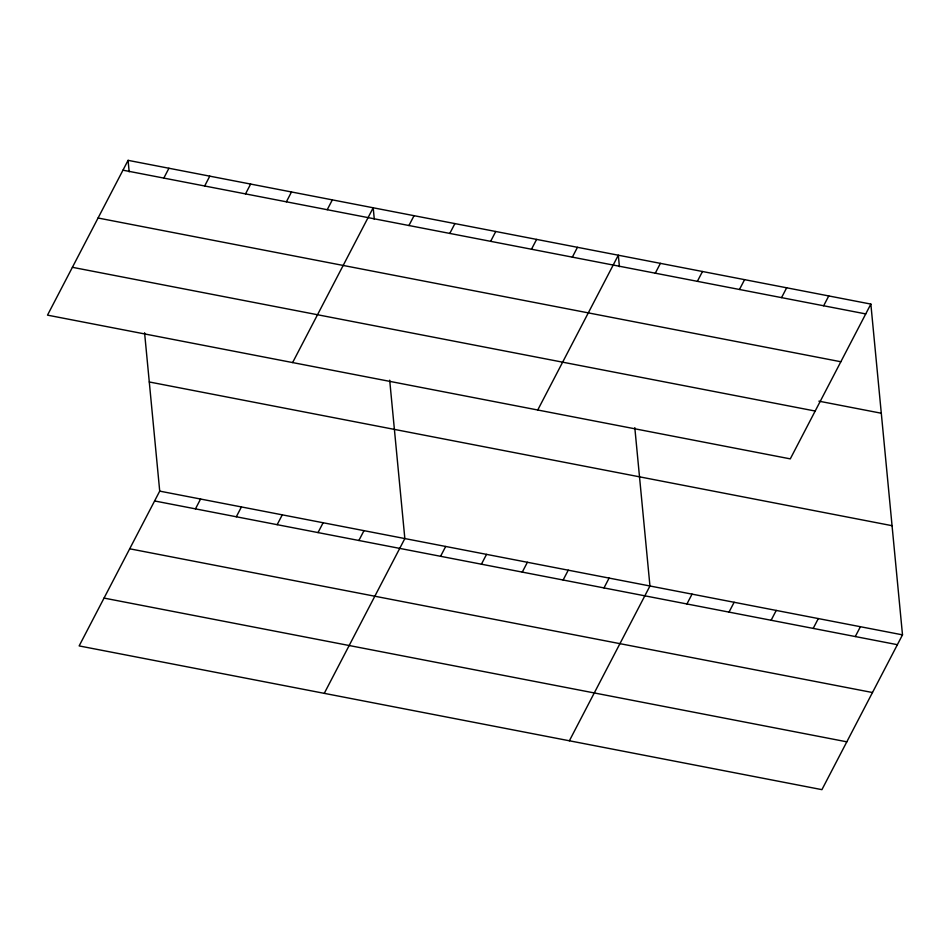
<?xml version="1.0" encoding="UTF-8"?>
<svg xmlns="http://www.w3.org/2000/svg" width="950" height="950" viewBox="0 0 950 950"><rect width="100%" height="100%" fill="white"/><g stroke="black" fill="none" stroke-linecap="round" stroke-linejoin="round"><path stroke-width="1.43" d="M128.084 160.348L47.5 315.139L790.281 458.874L870.853 304.083L128.084 160.348L129.176 171.831M163.816 178.089L168.934 168.257M204.666 185.986L209.784 176.154M245.516 193.895L250.646 184.062M286.377 201.804L291.496 191.971M144.578 332.761L159.719 491.126L79.147 645.917L821.916 789.652L902.5 634.861L870.853 304.083M327.228 209.701L332.346 199.868M195.463 508.856L200.581 499.023M292.612 362.579L373.196 207.777L374.3 219.272M236.312 516.764L241.431 506.932M408.928 225.518L414.046 215.686M277.163 524.673L282.281 514.841M449.789 233.427L454.907 223.594M318.012 532.582L323.131 522.749M490.639 241.324L495.758 231.491M358.874 540.479L363.992 530.646M531.489 249.232L536.607 239.4M324.259 693.357L404.843 538.555L389.69 380.19M572.339 257.141L577.457 247.309M440.574 556.296L445.692 546.464M537.736 410.008L618.319 255.206L619.412 266.701M481.424 564.193L486.543 554.361M655.286 273.184L660.404 263.352M522.274 572.102L527.393 562.269M697.371 281.331L702.489 271.498M563.136 580.011L568.254 570.178M739.468 289.477L744.586 279.644M603.986 587.919L609.104 578.087M781.553 297.623L786.671 287.791M569.371 740.786L649.954 585.984L634.802 427.631M823.65 305.769L828.768 295.937M686.933 603.962L692.051 594.13M729.018 612.109L734.136 602.276M771.115 620.255L776.233 610.422M813.2 628.401L818.318 618.569M855.285 636.547L860.415 626.715M122.966 170.181L865.735 313.916M98.064 218.013L840.833 361.748M818.888 401.161L881.303 413.238M72.402 267.306L815.183 411.041M149.281 381.971L892.062 525.694M159.719 491.126L902.5 634.861M154.601 500.959L897.382 644.694M129.699 548.791L872.48 692.526M104.049 598.084L846.818 741.819"/></g></svg>
